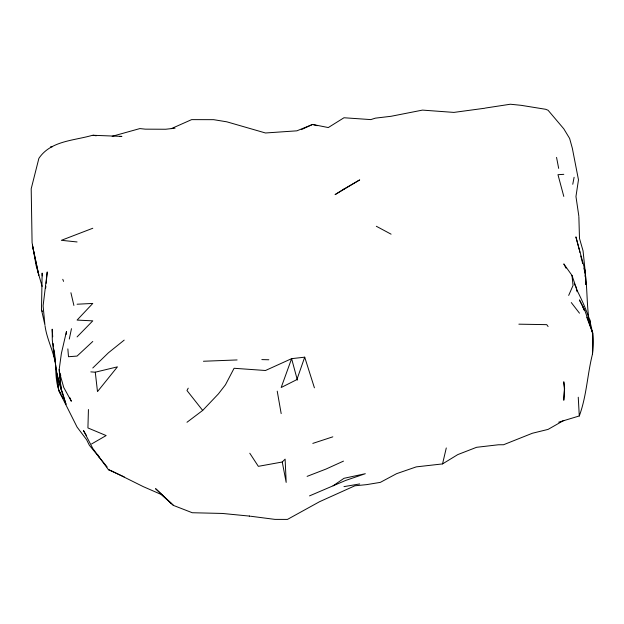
<?xml version="1.0" encoding="UTF-8"?>
<svg xmlns="http://www.w3.org/2000/svg" width="624" height="624" viewBox="0 0 624 624"><rect width="100%" height="100%" fill="white"/><g stroke="black" fill="none" stroke-linecap="round" stroke-linejoin="round"><path stroke-width="0.94" d="M558.683 422.191L579.29 415.958C586.661 396.076 587.293 374.65 592.449 354.206C596.006 331.523 587.051 310.385 577.153 290.519L571.974 275.387L563.792 263.897L566.062 268.211M88.436 409.523L87.922 427.947L106.142 435.56L91.549 443.984M45.685 288.116L45.864 286.213M46.137 283.358L47.237 271.939L43.103 305.815L44.912 324.987L41.488 309.722L42.143 273.086L42.245 275.894M66.144 334.394L66.448 331.57L61.386 353.426L59.186 369.486L61.066 389.072L59.186 369.486M572.762 184.283L574.103 177.286M69.287 339.058L71.471 328.676M250.544 516.227L274.95 519.386L287.461 519.41L319.574 501.696L354.845 485.8L366.53 484.645L380.32 482.375L396.622 473.663L416.27 466.877L442.541 463.913L446.285 447.946M304.707 357.178L296.884 379.595L281.182 387.512L291.619 358.652L304.707 357.178L314.418 387.824M568.682 295.409L573.05 285.457L571.974 275.387M188.222 388.167L186.982 390.523L202.683 410.428L186.982 422.269M202.683 410.428L218.384 393.923L225.451 384.805L234.086 368.277L265.481 370.5L291.619 358.652L297.375 380.102M77.08 336.921L92.781 320.853L77.08 320.089L92.781 303.436L77.08 304.223M282.251 462.01L285.121 459.124L286.174 482.407L282.251 462.01L258.344 466.339L249.787 453.235M92.781 367.988L108.482 352.739L124.184 340.119M92.781 341.461L77.08 356.078L68.492 356.725L67.852 348.886M96.478 135.689L92.391 135.307C73.858 140.743 50.778 140.634 38.883 158.348L31.2 188.76L32.081 242.642L36.106 265.52L42.136 286.4M333.06 485.839L343.988 478.312L365.313 473.71L345.602 480.464L309.52 495.885M442.541 463.913L457.79 454.592L476.572 447.307L498.389 444.772L503.545 444.748L532.389 433.251L548.09 429.39L563.792 420.443M301.33 129.628L312.585 124.441L328.286 127.553L343.988 117.757L370.804 119.597L375.383 118.147L391.084 116.282L422.487 110.105L453.89 112.406L484.653 108.248M343.496 461.12L325.915 469.092L307.109 476.369M171.28 128.653L191.623 119.629L213.665 119.675L226.84 121.828L265.489 132.982L296.884 130.829L312.585 124.441L317.171 125.697M92.781 228.251L61.378 240.31L77.08 241.956M312.811 443.399L332.826 436.831M112.18 136.305L139.885 128.575L145.33 129.16L165.688 129.246L175.04 128.185M95.277 372.193L117.429 366.857L97.492 391.607L95.277 372.193L90.823 371.888M343.988 486.626L359.689 483.943M485.285 108.061L510.362 104.231L521.126 105.323L545.657 109.286L548.09 110.269L563.792 128.825L569.626 138.45L572.341 148.27L578.471 179.813L575.96 196.49L578.854 216.294M119.987 136.531L121.906 136.399L93.148 135.283L96.018 135.673M50.45 146.897L52.338 146.773M563.784 174.338L557.973 174.689L563.792 196.42M203.447 361.249L237.097 359.947M518.872 324.176L546.741 324.652L548.09 326.508M261.838 359.588L268.819 359.767M86.369 435.435L83.476 430.513L92.781 448.445L108.482 469.747L109.535 469.856M249.311 516.064L249.787 516.126L222.433 513.451L192.27 512.733L173.503 505.44L161.164 494.434L143.27 486.642L110.378 470.278M108.482 469.747L124.184 476.884M376.334 226.27L391.084 234.172M173.503 505.44L155.587 488.67L171.28 503.49M63.266 398.26C52.494 384.173 57.829 364.229 53.414 348.028L55.24 362.029M58.687 390.437L56.137 367.723L58.687 390.437L77.08 427.097L86.603 439.702L89.357 445.247L107.149 466.97M571.288 302.57L579.485 313.193M59.264 391.193L60.988 393.455M97.469 454.295L99.403 457.579M574.228 283.733L576.046 287.18L577.122 291.743M584.821 310.385L579.493 300.066L584.821 310.385L592.753 333.091L592.449 354.206L592.753 333.091L586.716 317.156M41.488 309.722L42.323 311.47M60.778 375.5L59.327 371.943L63.757 387.512L71.331 401.263L69.88 397.714M62.767 279.31L63.578 281.377M582.364 305.643L584.041 310.073M61.363 388.892L56.69 373.464L60.801 388.549L66.035 404.329L61.916 390.71M579.251 249.623L575.89 236.863L584.423 268.195L585.507 274.521L585.897 284.544L585.601 281.619M580.749 256.004L582.652 263.414M583.846 268.039L585.507 274.521L583.058 250.856L579.485 238.415L578.877 217.012M70.918 292.734L73.897 305.464M45.037 325.806C46.894 339.963 54.436 352.482 55.809 366.733M579.493 250.536L579.852 252.33M556.546 157.388L558.675 168.386M277.228 391.162L281.182 413.611M588.923 319.051C586.521 302.203 587.457 284.981 584.423 268.195L584.758 272.033M55.481 363.893L55.848 366.694M590.164 323.302L589.719 319.527L590.07 323.357M585.008 274.903L585.179 276.822M52.705 336.812L52.174 329.183L52.283 339.745L54.085 356.842L53.625 350.165M53.165 343.489L53.36 346.351M592.472 349.292L592.582 351.117M578.253 397.231L579.29 415.958M564.392 389.228L563.792 400.241L564.595 388.417L563.792 381.771L564.392 389.228M343.988 189.033L335.072 194.61L359.689 179.915L343.988 189.033M38.758 275.044L32.409 245.255L38.758 275.044"/></g></svg>
